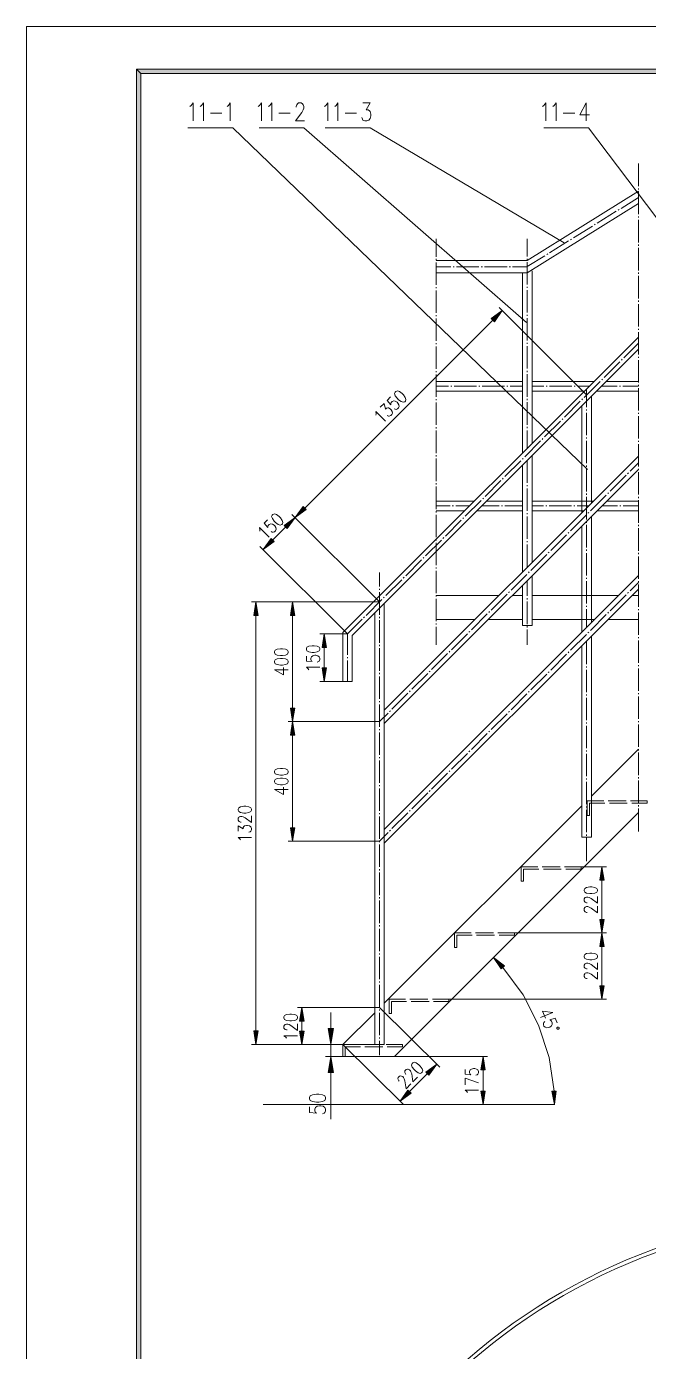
# Model space of a CAD drawing. Header units: millimetres. Extents: x 0 to 829, y 0 to 586.
# Drawn here: x 0 to 136.7, y 294.4 to 585.6 of the extents above; entities that cross this region are included whole.
import ezdxf

# ---------------------------------------------------------------- set-up
doc = ezdxf.new("R2010")
doc.units = ezdxf.units.MM

msp = doc.modelspace()

# ---------------------------------------------------------------- hatches: boundary and pattern name
h = msp.add_hatch(color=0)
h.dxf.hatch_style = 2
h.paths.add_polyline_path([(819.788528, 576.266028), (818.80075, 575.281778), (25.142472, 575.281778), (24.154694, 576.266028)])
h = msp.add_hatch(color=0)
h.dxf.hatch_style = 2
h.paths.add_polyline_path([(24.154694, 576.266028), (25.142472, 575.281778), (25.142472, 10.3505), (24.154694, 9.36625)])
h = msp.add_hatch(color=0)
h.dxf.hatch_style = 2
h.paths.add_polyline_path([(102.100944, 521.447889), (104.542167, 523.190611), (102.799444, 520.752917)])
h = msp.add_hatch(color=0)
h.dxf.hatch_style = 2
h.paths.add_polyline_path([(56.592611, 475.967778), (59.033833, 477.7105), (57.287583, 475.272806)])
h = msp.add_hatch(color=0)
h.dxf.hatch_style = 2
h.paths.add_polyline_path([(60.776556, 480.151722), (59.033833, 477.7105), (61.471528, 479.453222)])
h = msp.add_hatch(color=0)
h.dxf.hatch_style = 2
h.paths.add_polyline_path([(53.731583, 473.110278), (51.985333, 470.669056), (54.426556, 472.411778)])
h = msp.add_hatch(color=0)
h.dxf.hatch_style = 2
h.paths.add_polyline_path([(49.928639, 456.212222), (50.422528, 459.1685), (50.916417, 456.212222)])
h = msp.add_hatch(color=0)
h.dxf.hatch_style = 2
h.paths.add_polyline_path([(57.979028, 456.212222), (58.469389, 459.1685), (58.963278, 456.212222)])
h = msp.add_hatch(color=0)
h.dxf.hatch_style = 2
h.paths.add_polyline_path([(64.935806, 449.170778), (65.429694, 452.127056), (65.923583, 449.170778)])
h = msp.add_hatch(color=0)
h.dxf.hatch_style = 2
h.paths.add_polyline_path([(64.935806, 444.641111), (65.429694, 441.684833), (65.923583, 444.641111)])
h = msp.add_hatch(color=0)
h.dxf.hatch_style = 2
h.paths.add_polyline_path([(57.979028, 435.818139), (58.469389, 432.858333), (58.963278, 435.818139)])
h = msp.add_hatch(color=0)
h.dxf.hatch_style = 2
h.paths.add_polyline_path([(57.979028, 429.902056), (58.469389, 432.858333), (58.963278, 429.902056)])
h = msp.add_hatch(color=0)
h.dxf.hatch_style = 2
h.paths.add_polyline_path([(57.979028, 409.54325), (58.469389, 406.586972), (58.963278, 409.54325)])
h = msp.add_hatch(color=0)
h.dxf.hatch_style = 2
h.paths.add_polyline_path([(125.95225, 397.98625), (126.446139, 400.942528), (126.940028, 397.98625)])
h = msp.add_hatch(color=0)
h.dxf.hatch_style = 2
h.paths.add_polyline_path([(125.95225, 389.360833), (126.446139, 386.401028), (126.940028, 389.360833)])
h = msp.add_hatch(color=0)
h.dxf.hatch_style = 2
h.paths.add_polyline_path([(125.95225, 383.44475), (126.446139, 386.401028), (126.940028, 383.44475)])
h = msp.add_hatch(color=0)
h.dxf.hatch_style = 2
h.paths.add_polyline_path([(104.281111, 378.509389), (102.616, 381.007056), (104.99725, 379.183194)])
h = msp.add_hatch(color=0)
h.dxf.hatch_style = 2
h.paths.add_polyline_path([(125.95225, 374.819333), (126.446139, 371.859528), (126.940028, 374.819333)])
h = msp.add_hatch(color=0)
h.dxf.hatch_style = 2
h.paths.add_polyline_path([(60.011028, 367.051167), (60.504917, 370.007444), (60.998806, 367.051167)])
h = msp.add_hatch(color=0)
h.dxf.hatch_style = 2
h.paths.add_polyline_path([(49.928639, 364.885111), (50.422528, 361.925306), (50.916417, 364.885111)])
h = msp.add_hatch(color=0)
h.dxf.hatch_style = 2
h.paths.add_polyline_path([(60.011028, 364.814556), (60.504917, 361.858278), (60.998806, 364.814556)])
h = msp.add_hatch(color=0)
h.dxf.hatch_style = 2
h.paths.add_polyline_path([(66.308111, 365.407222), (66.89725, 361.858278), (67.489917, 365.407222)])
h = msp.add_hatch(color=0)
h.dxf.hatch_style = 2
h.paths.add_polyline_path([(66.308111, 355.705833), (66.89725, 359.254778), (67.489917, 355.705833)])
h = msp.add_hatch(color=0)
h.dxf.hatch_style = 2
h.paths.add_polyline_path([(99.811417, 356.2985), (100.305306, 359.254778), (100.799194, 356.2985)])
h = msp.add_hatch(color=0)
h.dxf.hatch_style = 2
h.paths.add_polyline_path([(87.707611, 355.825778), (90.13825, 357.582611), (88.409639, 355.130806)])
h = msp.add_hatch(color=0)
h.dxf.hatch_style = 2
h.paths.add_polyline_path([(83.812944, 351.881722), (82.084333, 349.433444), (84.514972, 351.190278)])
h = msp.add_hatch(color=0)
h.dxf.hatch_style = 2
h.paths.add_polyline_path([(99.811417, 351.63125), (100.305306, 348.671444), (100.799194, 351.63125)])
h = msp.add_hatch(color=0)
h.dxf.hatch_style = 2
h.paths.add_polyline_path([(116.402556, 351.645361), (116.003917, 348.671444), (115.414778, 351.613611)])

# ---------------------------------------------------------------- linework, layer by layer
at = {"color": 0, "lineweight": 0}
for points in [[(0, 0), (0, 585.632278), (829.154778, 585.632278), (829.154778, 0)], [(819.788528, 576.266028), (818.80075, 575.281778), (25.142472, 575.281778), (24.154694, 576.266028)], [(24.154694, 576.266028), (25.142472, 575.281778), (25.142472, 10.3505), (24.154694, 9.36625)], [(102.100944, 521.447889), (104.542167, 523.190611), (102.799444, 520.752917)], [(81.015417, 505.255389), (80.891944, 504.934361), (81.040111, 504.486333), (81.463444, 503.911306), (81.763306, 503.611444), (82.334806, 503.188111), (82.782833, 503.039944), (83.107389, 503.163417), (83.255556, 503.315111), (83.382556, 503.636139), (83.234389, 504.084167), (82.811056, 504.659194), (82.511194, 504.955528), (81.939694, 505.382389), (81.491667, 505.530556), (81.167111, 505.407083)], [(53.992639, 478.25025), (53.865639, 477.925694), (54.017333, 477.477667), (54.440667, 476.906167), (54.737, 476.606306), (55.312028, 476.182972), (55.760056, 476.031278), (56.081083, 476.158278), (56.232778, 476.306444), (56.35625, 476.631), (56.208083, 477.079028), (55.78475, 477.650528), (55.484889, 477.950389), (54.913389, 478.373722), (54.465361, 478.521889), (54.140806, 478.398417)], [(56.592611, 475.967778), (59.033833, 477.7105), (57.287583, 475.272806)], [(60.776556, 480.151722), (59.033833, 477.7105), (61.471528, 479.453222)], [(53.731583, 473.110278), (51.985333, 470.669056), (54.426556, 472.411778)], [(49.928639, 456.212222), (50.422528, 459.1685), (50.916417, 456.212222)], [(57.979028, 456.212222), (58.469389, 459.1685), (58.963278, 456.212222)], [(64.935806, 449.170778), (65.429694, 452.127056), (65.923583, 449.170778)], [(54.525333, 448.020722), (54.666444, 447.703222), (55.089778, 447.491556), (55.795333, 447.385722), (56.218667, 447.385722), (56.920694, 447.491556), (57.344028, 447.703222), (57.485139, 448.020722), (57.485139, 448.232389), (57.344028, 448.549889), (56.920694, 448.761556), (56.218667, 448.867389), (55.795333, 448.867389), (55.089778, 448.761556), (54.666444, 448.549889), (54.525333, 448.232389)], [(61.485639, 448.701583), (61.62675, 448.384083), (62.050083, 448.172417), (62.752111, 448.066583), (63.175444, 448.066583), (63.881, 448.172417), (64.300806, 448.384083), (64.441917, 448.701583), (64.441917, 448.91325), (64.300806, 449.23075), (63.881, 449.442417), (63.175444, 449.544722), (62.752111, 449.544722), (62.050083, 449.442417), (61.62675, 449.23075), (61.485639, 448.91325)], [(54.525333, 445.907583), (54.666444, 445.590083), (55.089778, 445.378417), (55.795333, 445.272583), (56.218667, 445.272583), (56.920694, 445.378417), (57.344028, 445.590083), (57.485139, 445.907583), (57.485139, 446.11925), (57.344028, 446.43675), (56.920694, 446.648417), (56.218667, 446.75425), (55.795333, 446.75425), (55.089778, 446.648417), (54.666444, 446.43675), (54.525333, 446.11925)], [(64.935806, 444.641111), (65.429694, 441.684833), (65.923583, 444.641111)], [(57.979028, 435.818139), (58.469389, 432.858333), (58.963278, 435.818139)], [(57.979028, 429.902056), (58.469389, 432.858333), (58.963278, 429.902056)], [(54.525333, 421.728194), (54.666444, 421.414222), (55.089778, 421.202556), (55.795333, 421.096722), (56.218667, 421.096722), (56.920694, 421.202556), (57.344028, 421.414222), (57.485139, 421.728194), (57.485139, 421.939861), (57.344028, 422.257361), (56.920694, 422.469028), (56.218667, 422.574861), (55.795333, 422.574861), (55.089778, 422.469028), (54.666444, 422.257361), (54.525333, 421.939861)], [(54.525333, 419.618583), (54.666444, 419.301083), (55.089778, 419.089417), (55.795333, 418.983583), (56.218667, 418.983583), (56.920694, 419.089417), (57.344028, 419.301083), (57.485139, 419.618583), (57.485139, 419.826722), (57.344028, 420.144222), (56.920694, 420.355889), (56.218667, 420.461722), (55.795333, 420.461722), (55.089778, 420.355889), (54.666444, 420.144222), (54.525333, 419.826722)], [(46.478472, 413.399111), (46.619583, 413.081611), (47.042917, 412.869944), (47.744944, 412.767639), (48.168278, 412.767639), (48.873833, 412.869944), (49.297167, 413.081611), (49.438278, 413.399111), (49.438278, 413.610778), (49.297167, 413.928278), (48.873833, 414.139944), (48.168278, 414.245778), (47.744944, 414.245778), (47.042917, 414.139944), (46.619583, 413.928278), (46.478472, 413.610778)], [(57.979028, 409.54325), (58.469389, 406.586972), (58.963278, 409.54325)], [(125.95225, 397.98625), (126.446139, 400.942528), (126.940028, 397.98625)], [(122.502083, 395.679083), (122.643194, 395.361583), (123.066528, 395.149917), (123.772083, 395.044083), (124.191889, 395.044083), (124.897444, 395.149917), (125.320778, 395.361583), (125.461889, 395.679083), (125.461889, 395.89075), (125.320778, 396.20825), (124.897444, 396.419917), (124.191889, 396.52575), (123.772083, 396.52575), (123.066528, 396.419917), (122.643194, 396.20825), (122.502083, 395.89075)], [(125.95225, 389.360833), (126.446139, 386.401028), (126.940028, 389.360833)], [(125.95225, 383.44475), (126.446139, 386.401028), (126.940028, 383.44475)], [(122.502083, 381.137583), (122.643194, 380.820083), (123.066528, 380.608417), (123.772083, 380.506111), (124.191889, 380.506111), (124.897444, 380.608417), (125.320778, 380.820083), (125.461889, 381.137583), (125.461889, 381.34925), (125.320778, 381.66675), (124.897444, 381.878417), (124.191889, 381.98425), (123.772083, 381.98425), (123.066528, 381.878417), (122.643194, 381.66675), (122.502083, 381.34925)], [(104.281111, 378.509389), (102.616, 381.007056), (104.99725, 379.183194)], [(125.95225, 374.819333), (126.446139, 371.859528), (126.940028, 374.819333)], [(60.011028, 367.051167), (60.504917, 370.007444), (60.998806, 367.051167)], [(56.560861, 367.7285), (56.701972, 367.411), (57.125306, 367.199333), (57.827333, 367.0935), (58.250667, 367.0935), (58.956222, 367.199333), (59.379556, 367.411), (59.517139, 367.7285), (59.517139, 367.940167), (59.379556, 368.257667), (58.956222, 368.469333), (58.250667, 368.571639), (57.827333, 368.571639), (57.125306, 368.469333), (56.701972, 368.257667), (56.560861, 367.940167)], [(49.928639, 364.885111), (50.422528, 361.925306), (50.916417, 364.885111)], [(60.011028, 364.814556), (60.504917, 361.858278), (60.998806, 364.814556)], [(66.308111, 365.407222), (66.89725, 361.858278), (67.489917, 365.407222)], [(116.857639, 365.280222), (117.016389, 365.417806), (117.0305, 365.597722), (116.892917, 365.710611), (116.684778, 365.6965), (116.526028, 365.558917), (116.508389, 365.379), (116.645972, 365.266111)], [(66.308111, 355.705833), (66.89725, 359.254778), (67.489917, 355.705833)], [(99.811417, 356.2985), (100.305306, 359.254778), (100.799194, 356.2985)], [(84.716056, 357.706083), (84.592583, 357.381528), (84.744278, 356.9335), (85.171139, 356.365528), (85.471, 356.069194), (86.049556, 355.645861), (86.497583, 355.501222), (86.818611, 355.628222), (86.966778, 355.776389), (87.09025, 356.100944), (86.938556, 356.548972), (86.511694, 357.120472), (86.211833, 357.416806), (85.636806, 357.836611), (85.188778, 357.98125), (84.864222, 357.857778)], [(87.707611, 355.825778), (90.13825, 357.582611), (88.409639, 355.130806)], [(62.1665, 349.959083), (62.335833, 349.578083), (62.840306, 349.327611), (63.686972, 349.200611), (64.194972, 349.200611), (65.038111, 349.327611), (65.546111, 349.578083), (65.715444, 349.959083), (65.715444, 350.213083), (65.546111, 350.594083), (65.038111, 350.848083), (64.194972, 350.975083), (63.686972, 350.975083), (62.840306, 350.848083), (62.335833, 350.594083), (62.1665, 350.213083)], [(83.812944, 351.881722), (82.084333, 349.433444), (84.514972, 351.190278)], [(99.811417, 351.63125), (100.305306, 348.671444), (100.799194, 351.63125)], [(116.402556, 351.645361), (116.003917, 348.671444), (115.414778, 351.613611)]]:
    msp.add_lwpolyline(points, close=True, dxfattribs=at)
for points in [[(35.905722, 568.071), (36.187944, 568.257972), (36.60775, 568.822417), (36.60775, 564.878361)], [(38.159972, 568.071), (38.438667, 568.257972), (38.862, 568.822417), (38.862, 564.878361)], [(44.072528, 568.071), (44.35475, 568.257972), (44.778083, 568.822417), (44.778083, 564.878361)], [(50.927, 568.071), (51.209222, 568.257972), (51.632556, 568.822417), (51.632556, 564.878361)], [(53.18125, 568.071), (53.463472, 568.257972), (53.886806, 568.822417), (53.886806, 564.878361)], [(59.238444, 567.884028), (59.238444, 568.071), (59.379556, 568.448472), (59.520667, 568.635444), (59.799361, 568.822417), (60.363806, 568.822417), (60.646028, 568.635444), (60.787139, 568.448472), (60.92825, 568.071), (60.92825, 567.697056), (60.787139, 567.319583), (60.504917, 566.758667), (59.097333, 564.878361), (61.069361, 564.878361)], [(65.479083, 568.071), (65.761306, 568.257972), (66.184639, 568.822417), (66.184639, 564.878361)], [(67.733333, 568.071), (68.015556, 568.257972), (68.438889, 568.822417), (68.438889, 564.878361)], [(73.931639, 568.822417), (75.480333, 568.822417), (74.633667, 567.319583), (75.057, 567.319583), (75.339222, 567.132611), (75.480333, 566.945639), (75.621444, 566.381194), (75.621444, 566.00725), (75.480333, 565.442806), (75.198111, 565.068861), (74.774778, 564.878361), (74.351444, 564.878361), (73.931639, 565.068861), (73.790528, 565.255833), (73.649417, 565.629778)], [(113.403944, 568.071), (113.686167, 568.257972), (114.105972, 568.822417), (114.105972, 564.878361)], [(115.658194, 568.071), (115.936889, 568.257972), (116.360222, 568.822417), (116.360222, 564.878361)], [(122.981861, 568.822417), (121.57075, 566.194222), (123.683889, 566.194222)], [(122.981861, 568.822417), (122.981861, 564.878361)], [(40.410694, 566.568167), (42.947167, 566.568167)], [(55.4355, 566.568167), (57.968444, 566.568167)], [(69.987583, 566.568167), (72.520528, 566.568167)], [(117.908917, 566.568167), (120.445389, 566.568167)], [(45.30725, 563.361417), (35.450639, 563.361417)], [(45.30725, 563.361417), (123.274667, 488.28325)], [(60.963528, 563.361417), (51.106917, 563.361417)], [(60.963528, 563.361417), (109.865583, 520.580056)], [(75.515611, 563.361417), (65.659, 563.361417)], [(75.515611, 563.361417), (118.11, 538.091944)], [(123.511028, 563.361417), (113.650889, 563.361417)], [(123.511028, 563.361417), (178.999444, 489.976583)], [(134.478889, 555.522694), (134.478889, 550.520306)], [(134.478889, 549.409056), (110.038444, 534.218444)], [(134.478889, 548.061444), (130.630083, 545.666083)], [(134.478889, 550.026417), (134.478889, 549.779472)], [(134.478889, 549.289111), (134.478889, 544.357278)], [(134.478889, 546.713833), (110.038444, 531.491472)], [(129.582333, 545.016972), (125.398389, 542.413472)], [(130.210278, 545.408556), (130.002139, 545.278028)], [(124.350639, 541.760833), (120.166694, 539.157333)], [(124.978583, 542.152417), (124.770444, 542.021889)], [(134.478889, 543.863389), (134.478889, 543.619972)], [(134.478889, 543.126083), (134.478889, 538.19425)], [(90.028889, 538.995056), (90.028889, 535.022778)], [(110.038444, 538.995056), (110.038444, 535.079222)], [(119.746889, 538.896278), (119.53875, 538.76575)], [(119.118944, 538.504694), (114.935, 535.901194)], [(134.478889, 537.703889), (134.478889, 537.456944)], [(134.478889, 536.963056), (134.478889, 532.03475)], [(90.028889, 534.532417), (90.028889, 534.285472)], [(110.041972, 534.207861), (90.028889, 534.207861)], [(90.028889, 533.791583), (90.028889, 528.863278)], [(113.88725, 535.248556), (110.038444, 532.856722)], [(110.038444, 534.585333), (110.038444, 534.338389)], [(110.038444, 533.8445), (110.038444, 528.916194)], [(114.515194, 535.640139), (114.307056, 535.509611)], [(93.256806, 532.839083), (90.028889, 532.839083)], [(110.041972, 531.487944), (90.028889, 531.487944)], [(93.997639, 532.839083), (93.750694, 532.839083)], [(99.419833, 532.839083), (94.488, 532.839083)], [(100.157139, 532.839083), (99.910194, 532.839083)], [(105.579333, 532.839083), (100.651028, 532.839083)], [(106.320167, 532.839083), (106.073222, 532.839083)], [(110.038444, 532.839083), (106.814056, 532.839083)], [(108.987167, 531.487944), (108.987167, 491.906278)], [(111.089722, 531.957139), (111.089722, 494.008833)], [(134.478889, 531.540861), (134.478889, 531.293917)], [(134.478889, 530.800028), (134.478889, 525.871722)], [(90.028889, 528.369389), (90.028889, 528.122444)], [(90.028889, 527.628556), (90.028889, 522.70025)], [(110.038444, 528.422306), (110.038444, 528.175361)], [(110.038444, 527.685), (110.038444, 522.753167)], [(134.478889, 525.377833), (134.478889, 525.130889)], [(134.478889, 524.640528), (134.478889, 519.708694)], [(90.028889, 522.206361), (90.028889, 521.959417)], [(90.028889, 521.469056), (90.028889, 516.537222)], [(123.073583, 504.648611), (103.847194, 523.889111)], [(110.038444, 522.262806), (110.038444, 522.015861)], [(110.038444, 521.521972), (110.038444, 516.593667)], [(102.450194, 521.098639), (61.125806, 479.802472)], [(134.478889, 519.218333), (134.478889, 518.971389)], [(134.478889, 518.4775), (134.478889, 513.549194)], [(134.478889, 517.380361), (69.507806, 452.455139)], [(90.028889, 516.043333), (90.028889, 515.799917)], [(110.038444, 516.099778), (110.038444, 515.852833)], [(134.478889, 516.046861), (131.265083, 512.836583)], [(134.478889, 514.713361), (71.522167, 451.798972)], [(90.028889, 515.306028), (90.028889, 510.374194)], [(110.038444, 515.358944), (110.038444, 510.430639)], [(134.478889, 513.055306), (134.478889, 512.808361)], [(90.028889, 509.883833), (90.028889, 509.636889)], [(110.038444, 509.93675), (110.038444, 509.689806)], [(130.393722, 511.965222), (126.90475, 508.479778)], [(130.915833, 512.487333), (130.742972, 512.314472)], [(134.478889, 512.314472), (134.478889, 507.386167)], [(90.028889, 509.143), (90.028889, 504.214694)], [(108.987167, 507.601361), (90.028889, 507.601361)], [(110.038444, 509.199444), (110.038444, 504.267611)], [(124.692833, 507.601361), (111.089722, 507.601361)], [(126.033389, 507.608417), (122.547944, 504.122972)], [(126.5555, 508.130528), (126.382639, 507.957667)], [(134.478889, 507.601361), (127.363361, 507.601361)], [(134.478889, 506.892278), (134.478889, 506.645333)], [(79.971194, 504.211167), (79.223306, 503.463278), (80.045278, 502.493139), (80.020583, 502.666), (80.144056, 502.990556), (80.369833, 503.216333), (80.694389, 503.339806), (81.040111, 503.290417), (81.414056, 503.064639), (81.615139, 502.867083), (81.837389, 502.493139), (81.886778, 502.143889), (81.763306, 501.819333), (81.537528, 501.597083), (81.2165, 501.473611), (81.040111, 501.498306), (80.768472, 501.621778)], [(92.731167, 506.550083), (90.028889, 506.550083)], [(108.987167, 505.498806), (90.028889, 505.498806)], [(93.468472, 506.550083), (93.225056, 506.550083)], [(98.894194, 506.550083), (93.962361, 506.550083)], [(99.6315, 506.550083), (99.384556, 506.550083)], [(105.053694, 506.550083), (100.125389, 506.550083)], [(105.794528, 506.550083), (105.547583, 506.550083)], [(108.987167, 506.550083), (106.288417, 506.550083)], [(113.668528, 506.550083), (111.089722, 506.550083)], [(122.58675, 505.498806), (111.089722, 505.498806)], [(114.405833, 506.550083), (114.162417, 506.550083)], [(119.831556, 506.550083), (114.899722, 506.550083)], [(120.568861, 506.550083), (120.321917, 506.550083)], [(123.641556, 506.550083), (121.06275, 506.550083)], [(123.073583, 505.982111), (123.073583, 501.949861)], [(124.124861, 504.366389), (124.124861, 480.878444)], [(134.478889, 505.498806), (125.257278, 505.498806)], [(129.779889, 506.550083), (126.308556, 506.550083)], [(130.517194, 506.550083), (130.27025, 506.550083)], [(134.478889, 506.550083), (131.011083, 506.550083)], [(134.478889, 506.154972), (134.478889, 501.223139)], [(76.782083, 500.228306), (76.831472, 500.478778), (76.757389, 501.000889), (78.849361, 498.908917)], [(77.731056, 501.971028), (78.553028, 502.793), (78.89875, 501.547694), (79.124528, 501.769944), (79.371472, 501.822861), (79.547861, 501.794639), (79.921806, 501.572389), (80.119361, 501.371306), (80.345139, 501.000889), (80.394528, 500.651639), (80.267528, 500.327083), (80.045278, 500.101306), (79.720722, 499.977833), (79.547861, 500.002528), (79.272694, 500.129528)], [(90.028889, 503.720806), (90.028889, 503.473861)], [(90.028889, 502.979972), (90.028889, 498.051667)], [(110.038444, 503.77725), (110.038444, 503.530306)], [(110.038444, 503.036417), (110.038444, 498.108111)], [(121.676583, 503.251611), (118.187611, 499.769694)], [(122.022306, 502.263833), (122.022306, 478.775889)], [(122.198694, 503.77725), (122.025833, 503.600861)], [(123.073583, 501.4595), (123.073583, 501.212556)], [(117.31625, 498.898333), (113.830806, 495.412889)], [(117.838361, 499.420444), (117.6655, 499.244056)], [(123.073583, 500.718667), (123.073583, 495.790361)], [(134.478889, 500.732778), (134.478889, 500.485833)], [(134.478889, 499.991944), (134.478889, 495.063639)], [(90.028889, 497.557778), (90.028889, 497.310833)], [(90.028889, 496.820472), (90.028889, 491.888639)], [(110.038444, 497.614222), (110.038444, 497.367278)], [(110.038444, 496.873389), (110.038444, 492.957556)], [(123.073583, 495.296472), (123.073583, 495.049528)], [(112.959444, 494.541528), (109.470472, 491.056083)], [(113.481556, 495.063639), (113.308694, 494.890778)], [(123.073583, 494.555639), (123.073583, 489.627333)], [(134.478889, 494.56975), (134.478889, 494.322806)], [(134.478889, 493.828917), (134.478889, 488.900611)], [(134.478889, 491.225417), (78.613, 435.394806)], [(90.028889, 491.398278), (90.028889, 491.151333)], [(90.028889, 490.657444), (90.028889, 485.729139)], [(108.599111, 490.184722), (105.113667, 486.702806)], [(109.121222, 490.706833), (108.948361, 490.533972)], [(110.038444, 490.290556), (110.038444, 485.323444)], [(111.089722, 491.341833), (111.089722, 467.850361)], [(134.478889, 489.736694), (132.609167, 487.866972)], [(134.478889, 488.2515), (78.613, 432.424417)], [(104.764417, 486.353556), (104.588028, 486.177167)], [(108.987167, 489.239278), (108.987167, 465.751333)], [(123.073583, 489.133444), (123.073583, 488.8865)], [(123.073583, 488.396139), (123.073583, 483.464306)], [(131.737806, 486.995611), (128.248833, 483.513694)], [(132.259917, 487.52125), (132.083528, 487.344861)], [(134.478889, 488.406722), (134.478889, 488.159778)], [(134.478889, 487.669417), (134.478889, 482.737583)], [(90.028889, 485.23525), (90.028889, 484.988306)], [(90.028889, 484.494417), (90.028889, 479.566111)], [(104.242306, 485.831444), (100.753333, 482.346)], [(110.038444, 484.829556), (110.038444, 484.582611)], [(110.038444, 484.09225), (110.038444, 479.160417)], [(98.382667, 481.308833), (90.028889, 481.308833)], [(99.881972, 481.474639), (96.396528, 477.989194)], [(100.404083, 481.99675), (100.231222, 481.823889)], [(108.987167, 481.308833), (101.053194, 481.308833)], [(124.558778, 481.308833), (111.089722, 481.308833)], [(123.073583, 482.973944), (123.073583, 482.727)], [(123.073583, 482.233111), (123.073583, 477.304806)], [(127.377472, 482.642333), (123.892028, 479.156889)], [(134.478889, 481.308833), (127.532694, 481.308833)], [(127.899583, 483.164444), (127.726722, 482.991583)], [(134.478889, 482.243694), (134.478889, 482.000278)], [(134.478889, 481.506389), (134.478889, 476.578083)], [(77.561722, 459.1685), (58.335333, 478.409)], [(77.561722, 459.1685), (58.335333, 478.409)], [(93.066306, 480.257556), (90.028889, 480.257556)], [(96.280111, 479.206278), (90.028889, 479.206278)], [(90.028889, 479.072222), (90.028889, 478.825278)], [(90.028889, 478.334917), (90.028889, 473.403083)], [(93.803611, 480.257556), (93.556667, 480.257556)], [(97.331389, 480.257556), (94.2975, 480.257556)], [(96.047278, 477.639944), (95.870889, 477.467083)], [(108.987167, 479.206278), (98.947111, 479.206278)], [(103.878944, 480.257556), (100.001917, 480.257556)], [(104.61625, 480.257556), (104.369306, 480.257556)], [(108.987167, 480.257556), (105.110139, 480.257556)], [(110.038444, 478.670056), (110.038444, 478.423111)], [(110.038444, 477.929222), (110.038444, 473.000917)], [(113.6015, 480.257556), (111.089722, 480.257556)], [(122.452694, 479.206278), (111.089722, 479.206278)], [(114.338806, 480.257556), (114.095389, 480.257556)], [(119.764528, 480.257556), (114.832694, 480.257556)], [(123.020667, 478.285528), (119.531694, 474.800083)], [(120.501833, 480.257556), (120.254889, 480.257556)], [(123.5075, 480.257556), (120.995722, 480.257556)], [(123.542778, 478.807639), (123.366389, 478.634778)], [(124.124861, 477.904528), (124.124861, 454.603556)], [(134.478889, 479.206278), (125.430139, 479.206278)], [(129.864556, 480.257556), (126.481417, 480.257556)], [(130.601861, 480.257556), (130.358444, 480.257556)], [(134.478889, 480.257556), (131.09575, 480.257556)], [(51.251556, 474.715417), (51.300944, 474.962361), (51.226861, 475.488), (53.318833, 473.3925)], [(52.944889, 477.2025), (52.197, 476.458139), (53.018972, 475.484472), (52.994278, 475.660861), (53.121278, 475.985417), (53.343528, 476.207667), (53.668083, 476.331139), (54.017333, 476.28175), (54.38775, 476.0595), (54.588833, 475.858417), (54.811083, 475.484472), (54.860472, 475.135222), (54.737, 474.814194), (54.51475, 474.588417), (54.190194, 474.464944), (54.013806, 474.489639), (53.742167, 474.613111)], [(56.938333, 475.618528), (54.077306, 472.761028)], [(95.525167, 477.117833), (92.036194, 473.632389)], [(122.022306, 475.801972), (122.022306, 452.501)], [(123.073583, 476.810917), (123.073583, 476.563972)], [(123.073583, 476.070083), (123.073583, 471.141778)], [(134.478889, 476.084194), (134.478889, 475.83725)], [(134.478889, 475.343361), (134.478889, 470.415056)], [(91.164833, 472.764556), (87.679389, 469.279111)], [(90.028889, 472.912722), (90.028889, 472.665778)], [(90.028889, 472.171889), (90.028889, 467.243583)], [(91.686944, 473.286667), (91.514083, 473.110278)], [(110.038444, 472.507028), (110.038444, 472.260083)], [(118.660333, 473.928722), (115.174889, 470.446806)], [(119.182444, 474.454361), (119.009583, 474.277972)], [(70.51675, 452.127056), (51.290361, 471.367556)], [(87.330139, 468.929861), (87.15375, 468.757)], [(110.038444, 471.766194), (110.038444, 466.802611)], [(114.303528, 469.575444), (110.814556, 466.09)], [(114.825639, 470.097556), (114.64925, 469.921167)], [(123.073583, 470.647889), (123.073583, 470.400944)], [(123.073583, 469.910583), (123.073583, 464.97875)], [(134.478889, 469.921167), (134.478889, 469.674222)], [(134.478889, 469.180333), (134.478889, 464.252028)], [(86.808028, 468.40775), (83.319056, 464.922306)], [(90.028889, 466.749694), (90.028889, 466.50275)], [(90.028889, 466.008861), (90.028889, 461.080556)], [(77.561722, 465.6455), (77.561722, 462.523417)], [(134.478889, 464.954056), (78.613, 409.123444)], [(82.447694, 464.050944), (78.96225, 460.5655)], [(82.969806, 464.573056), (82.796944, 464.400194)], [(109.943194, 465.218639), (106.45775, 461.733194)], [(110.038444, 463.828694), (110.038444, 460.466722)], [(110.465306, 465.74075), (110.292444, 465.567889)], [(111.089722, 464.879972), (111.089722, 453.968556)], [(123.073583, 464.484861), (123.073583, 464.241444)], [(123.073583, 463.747556), (123.073583, 458.81925)], [(134.478889, 463.465333), (132.609167, 461.595611)], [(134.478889, 463.758139), (134.478889, 463.514722)], [(77.561722, 462.029528), (77.561722, 461.782583)], [(77.561722, 461.292222), (77.561722, 456.360389)], [(78.613, 460.219778), (78.436611, 460.043389)], [(134.478889, 461.980139), (78.613, 406.149528)], [(90.028889, 460.586667), (90.028889, 460.339722)], [(103.773111, 460.540806), (90.028889, 460.540806)], [(105.586389, 460.861833), (102.097417, 457.379917)], [(106.1085, 461.383944), (105.932111, 461.211083)], [(108.987167, 460.540806), (106.750556, 460.540806)], [(108.987167, 462.777417), (108.987167, 453.968556)], [(130.065639, 460.540806), (111.089722, 460.540806)], [(131.737806, 460.72425), (128.248833, 457.238806)], [(132.259917, 461.246361), (132.083528, 461.0735)], [(134.478889, 460.540806), (133.039556, 460.540806)], [(134.478889, 463.020833), (134.478889, 458.089)], [(77.561722, 459.1685), (49.438278, 459.1685)], [(77.561722, 459.1685), (57.485139, 459.1685)], [(78.090889, 459.694139), (74.601917, 456.212222)], [(78.613, 458.886278), (78.613, 361.925306)], [(90.028889, 459.849361), (90.028889, 454.917528)], [(110.038444, 459.976361), (110.038444, 459.729417)], [(110.038444, 459.235528), (110.038444, 454.307222)], [(123.073583, 458.325361), (123.073583, 458.078417)], [(123.073583, 457.584528), (123.073583, 453.552278)], [(134.478889, 457.598639), (134.478889, 457.351694)], [(50.422528, 456.212222), (50.422528, 364.885111)], [(58.469389, 456.212222), (58.469389, 435.818139)], [(73.730556, 455.340861), (70.51675, 452.127056)], [(74.252667, 455.862972), (74.079806, 455.690111)], [(76.510444, 456.783722), (76.510444, 361.925306)], [(77.561722, 455.8665), (77.561722, 455.623083)], [(77.561722, 455.129194), (77.561722, 450.197361)], [(98.513194, 455.280889), (90.028889, 455.280889)], [(90.028889, 454.423639), (90.028889, 454.180222)], [(101.226056, 456.508556), (97.740611, 453.023111)], [(108.987167, 455.280889), (101.487111, 455.280889)], [(101.748167, 457.030667), (101.575306, 456.854278)], [(124.802194, 455.280889), (111.089722, 455.280889)], [(127.377472, 456.367444), (123.892028, 452.885528)], [(127.899583, 456.893083), (127.726722, 456.716694)], [(134.478889, 455.280889), (127.779639, 455.280889)], [(134.478889, 456.857806), (134.478889, 451.9295)], [(70.51675, 452.127056), (64.441917, 452.127056)], [(69.507806, 452.455139), (69.507806, 441.684833)], [(70.51675, 452.127056), (70.51675, 447.523306)], [(71.522167, 451.798972), (71.522167, 441.684833)], [(90.028889, 453.686333), (90.028889, 449.714056)], [(96.865722, 452.15175), (93.380278, 448.666306)], [(97.391361, 452.673861), (97.214972, 452.501)], [(111.089722, 453.968556), (108.987167, 453.968556)], [(110.038444, 453.813333), (110.038444, 453.566389)], [(110.038444, 453.0725), (110.038444, 449.714056)], [(123.020667, 452.014167), (119.531694, 448.528722)], [(123.542778, 452.536278), (123.366389, 452.363417)], [(124.124861, 451.629639), (124.124861, 407.465389)], [(134.478889, 451.435611), (134.478889, 451.188667)], [(65.429694, 449.170778), (65.429694, 444.641111)], [(77.561722, 449.707), (77.561722, 449.460056)], [(77.561722, 448.966167), (77.561722, 444.037861)], [(122.022306, 449.530611), (122.022306, 407.465389)], [(123.073583, 450.578361), (123.073583, 445.498361)], [(134.478889, 450.694778), (134.478889, 445.766472)], [(61.485639, 447.223444), (61.485639, 446.165111), (62.752111, 446.059278), (62.611, 446.165111), (62.469889, 446.482611), (62.469889, 446.800111), (62.611, 447.117611), (62.893222, 447.329278), (63.316556, 447.435111), (63.598778, 447.435111), (64.022111, 447.329278), (64.300806, 447.117611), (64.441917, 446.800111), (64.441917, 446.482611), (64.300806, 446.165111), (64.159694, 446.059278), (63.881, 445.953444)], [(70.51675, 447.029417), (70.51675, 446.782472)], [(70.51675, 446.288583), (70.51675, 441.684833)], [(92.508917, 447.794944), (89.023472, 444.3095)], [(93.031028, 448.317056), (92.858167, 448.144194)], [(118.660333, 447.657361), (115.174889, 444.171917)], [(119.182444, 448.179472), (119.009583, 448.006611)], [(54.525333, 444.217778), (56.497361, 443.162972), (56.497361, 444.746944)], [(54.525333, 444.217778), (57.485139, 444.217778)], [(62.050083, 444.263639), (61.908972, 444.475306), (61.485639, 444.792806), (64.441917, 444.792806)], [(77.561722, 443.543972), (77.561722, 443.297028)], [(77.561722, 442.803139), (77.561722, 437.874833)], [(88.148583, 443.441667), (84.663139, 439.956222)], [(88.674222, 443.963778), (88.497833, 443.787389)], [(114.303528, 443.300556), (110.814556, 439.818639)], [(114.825639, 443.826194), (114.64925, 443.649806)], [(123.073583, 445.004472), (123.073583, 444.757528)], [(123.073583, 444.267167), (123.073583, 439.335333)], [(134.478889, 445.272583), (134.478889, 445.025639)], [(134.478889, 444.535278), (134.478889, 439.603444)], [(70.51675, 441.684833), (64.441917, 441.684833)], [(69.507806, 441.684833), (71.522167, 441.684833)], [(77.561722, 437.380944), (77.561722, 437.134)], [(83.791778, 439.084861), (80.306333, 435.599417)], [(84.313889, 439.606972), (84.141028, 439.434111)], [(109.943194, 438.947278), (106.45775, 435.461833)], [(110.465306, 439.469389), (110.292444, 439.293)], [(123.073583, 438.844972), (123.073583, 438.598028)], [(123.073583, 438.104139), (123.073583, 433.175833)], [(134.478889, 439.113083), (134.478889, 438.866139)], [(134.478889, 438.37225), (134.478889, 433.443944)], [(77.561722, 436.643639), (77.561722, 431.711806)], [(79.431444, 434.728056), (77.561722, 432.858333)], [(79.957083, 435.250167), (79.780694, 435.077306)], [(105.586389, 434.590472), (102.097417, 431.105028)], [(106.1085, 435.112583), (105.932111, 434.939722)], [(77.561722, 432.858333), (57.485139, 432.858333)], [(77.561722, 432.858333), (57.485139, 432.858333)], [(77.561722, 431.221444), (77.561722, 430.9745)], [(123.073583, 432.681944), (123.073583, 432.435)], [(123.073583, 431.941111), (123.073583, 427.012806)], [(134.478889, 432.950056), (134.478889, 432.703111)], [(134.478889, 432.209222), (134.478889, 427.280917)], [(58.469389, 429.902056), (58.469389, 409.54325)], [(77.561722, 430.480611), (77.561722, 425.552306)], [(101.226056, 430.233667), (97.740611, 426.75175)], [(101.748167, 430.755778), (101.575306, 430.582917)], [(96.865722, 425.880389), (93.380278, 422.394944)], [(97.391361, 426.4025), (97.214972, 426.226111)], [(123.073583, 426.518917), (123.073583, 426.271972)], [(123.073583, 425.781611), (123.073583, 420.849778)], [(134.478889, 426.7835), (124.124861, 416.436528)], [(134.478889, 426.787028), (134.478889, 426.540083)], [(134.478889, 426.049722), (134.478889, 421.117889)], [(77.561722, 425.058417), (77.561722, 424.811472)], [(77.561722, 424.317583), (77.561722, 419.389278)], [(92.508917, 421.523583), (89.023472, 418.038139)], [(93.031028, 422.045694), (92.858167, 421.872833)], [(123.073583, 420.359417), (123.073583, 420.112472)], [(123.073583, 419.618583), (123.073583, 414.690278)], [(134.478889, 420.627528), (134.478889, 420.380583)], [(134.478889, 419.886694), (134.478889, 414.958389)], [(54.525333, 417.92525), (56.497361, 416.870444), (56.497361, 418.454417)], [(54.525333, 417.92525), (57.485139, 417.92525)], [(77.561722, 418.895389), (77.561722, 418.648444)], [(77.561722, 418.158083), (77.561722, 413.22625)], [(88.148583, 417.166778), (84.663139, 413.681333)], [(88.674222, 417.688889), (88.497833, 417.516028)], [(122.022306, 414.333972), (78.613, 370.956417)], [(123.073583, 414.196389), (123.073583, 413.949444)], [(126.820083, 415.427583), (123.204111, 415.427583)], [(123.204111, 415.427583), (123.204111, 412.252583)], [(123.719167, 414.912528), (127.077611, 414.912528)], [(123.719167, 412.252583), (123.719167, 414.912528)], [(131.748389, 415.427583), (127.804333, 415.427583)], [(128.061861, 414.912528), (132.005917, 414.912528)], [(136.352139, 415.427583), (132.736167, 415.427583)], [(132.993694, 414.912528), (136.352139, 414.912528)], [(134.478889, 414.4645), (134.478889, 414.217556)], [(134.478889, 413.723667), (134.478889, 408.721278)], [(136.352139, 414.912528), (136.352139, 415.427583)], [(47.184028, 410.760333), (47.042917, 410.760333), (46.760694, 410.866167), (46.619583, 410.968472), (46.478472, 411.180139), (46.478472, 411.603472), (46.619583, 411.815139), (46.760694, 411.920972), (47.042917, 412.026806), (47.325139, 412.026806), (47.607361, 411.920972), (48.027167, 411.709306), (49.438278, 410.6545), (49.438278, 412.132639)], [(77.561722, 412.735889), (77.561722, 412.488944)], [(77.561722, 411.995056), (77.561722, 407.06675)], [(83.791778, 412.8135), (80.306333, 409.328056)], [(134.478889, 412.84525), (80.853139, 359.254778)], [(84.313889, 413.335611), (84.141028, 413.159222)], [(123.073583, 413.455556), (123.073583, 408.52725)], [(123.204111, 412.252583), (123.719167, 412.252583)], [(46.478472, 408.753028), (46.478472, 409.913667), (47.607361, 409.278667), (47.607361, 409.596167), (47.744944, 409.807833), (47.886056, 409.913667), (48.309389, 410.0195), (48.591611, 410.0195), (49.014944, 409.913667), (49.297167, 409.702), (49.438278, 409.3845), (49.438278, 409.070528), (49.297167, 408.753028), (49.156056, 408.647194), (48.873833, 408.541361)], [(79.431444, 408.456694), (77.561722, 406.586972)], [(79.957083, 408.978806), (79.780694, 408.805944)], [(123.073583, 408.033361), (123.073583, 407.786417)], [(47.042917, 406.851556), (46.901806, 407.063222), (46.478472, 407.377194), (49.438278, 407.377194)], [(77.561722, 406.586972), (57.485139, 406.586972)], [(77.561722, 406.572861), (77.561722, 406.325917)], [(77.561722, 405.832028), (77.561722, 400.903722)], [(122.022306, 407.465389), (124.124861, 407.465389)], [(123.073583, 407.296056), (123.073583, 402.212528)], [(77.561722, 400.409833), (77.561722, 400.162889)], [(77.561722, 399.672528), (77.561722, 394.740694)], [(112.324444, 400.942528), (108.708472, 400.942528)], [(108.708472, 400.942528), (108.708472, 397.764)], [(109.223528, 400.427472), (112.581972, 400.427472)], [(109.223528, 397.764), (109.223528, 400.427472)], [(117.25275, 400.942528), (113.308694, 400.942528)], [(113.566222, 400.427472), (117.510278, 400.427472)], [(121.852972, 400.942528), (118.237, 400.942528)], [(118.498056, 400.427472), (121.852972, 400.427472)], [(121.852972, 400.942528), (127.433917, 400.942528)], [(121.852972, 400.427472), (121.852972, 400.942528)], [(108.708472, 397.764), (109.223528, 397.764)], [(126.446139, 397.98625), (126.446139, 389.360833)], [(77.561722, 394.246806), (77.561722, 394.003389)], [(77.561722, 393.5095), (77.561722, 388.577667)], [(123.207639, 393.040306), (123.066528, 393.040306), (122.784306, 393.142611), (122.643194, 393.248444), (122.502083, 393.460111), (122.502083, 393.883444), (122.643194, 394.095111), (122.784306, 394.200944), (123.066528, 394.306778), (123.34875, 394.306778), (123.630972, 394.200944), (124.050778, 393.989278), (125.461889, 392.934472), (125.461889, 394.412611)], [(123.207639, 390.927167), (123.066528, 390.927167), (122.784306, 391.033), (122.643194, 391.138833), (122.502083, 391.346972), (122.502083, 391.770306), (122.643194, 391.981972), (122.784306, 392.087806), (123.066528, 392.193639), (123.34875, 392.193639), (123.630972, 392.087806), (124.050778, 391.876139), (125.461889, 390.821333), (125.461889, 392.299472)], [(77.561722, 388.087306), (77.561722, 387.840361)], [(77.561722, 387.346472), (77.561722, 382.418167)], [(97.666528, 386.401028), (94.050556, 386.401028)], [(94.050556, 386.401028), (94.050556, 383.226028)], [(94.565611, 385.885972), (97.924056, 385.885972)], [(94.565611, 383.226028), (94.565611, 385.885972)], [(102.594833, 386.401028), (98.650778, 386.401028)], [(98.908306, 385.885972), (102.852361, 385.885972)], [(107.195056, 386.401028), (103.579083, 386.401028)], [(103.840139, 385.885972), (107.195056, 385.885972)], [(107.195056, 386.401028), (127.433917, 386.401028)], [(107.195056, 385.885972), (107.195056, 386.401028)], [(108.017028, 386.401028), (127.433917, 386.401028)], [(77.561722, 381.924278), (77.561722, 381.677333)], [(94.050556, 383.226028), (94.565611, 383.226028)], [(126.446139, 383.44475), (126.446139, 374.819333)], [(77.561722, 381.183444), (77.561722, 376.255139)], [(115.908667, 351.627722), (114.815056, 359.039583), (112.525528, 366.169222), (109.103583, 372.833194), (104.637417, 378.848056)], [(123.207639, 378.498806), (123.066528, 378.498806), (122.784306, 378.604639), (122.643194, 378.706944), (122.502083, 378.918611), (122.502083, 379.341944), (122.643194, 379.553611), (122.784306, 379.659444), (123.066528, 379.765278), (123.34875, 379.765278), (123.630972, 379.659444), (124.050778, 379.447778), (125.461889, 378.392972), (125.461889, 379.871111)], [(77.561722, 375.76125), (77.561722, 375.514306)], [(123.207639, 376.385667), (123.066528, 376.385667), (122.784306, 376.4915), (122.643194, 376.597333), (122.502083, 376.809), (122.502083, 377.228806), (122.643194, 377.440472), (122.784306, 377.546306), (123.066528, 377.652139), (123.34875, 377.652139), (123.630972, 377.546306), (124.050778, 377.334639), (125.461889, 376.279833), (125.461889, 377.757972)], [(77.561722, 375.023944), (77.561722, 370.092111)], [(77.561722, 370.007444), (59.517139, 370.007444)], [(77.561722, 370.007444), (90.83675, 356.887639)], [(83.273194, 371.859528), (79.657222, 371.859528)], [(79.657222, 371.859528), (79.657222, 368.684528)], [(80.172278, 371.344472), (83.530722, 371.344472)], [(80.172278, 368.684528), (80.172278, 371.344472)], [(88.205028, 371.859528), (84.260972, 371.859528)], [(84.5185, 371.344472), (88.462556, 371.344472)], [(92.80525, 371.859528), (89.189278, 371.859528)], [(89.446806, 371.344472), (92.80525, 371.344472)], [(92.80525, 371.859528), (127.433917, 371.859528)], [(92.80525, 371.344472), (92.80525, 371.859528)], [(60.504917, 367.051167), (60.504917, 364.814556)], [(66.89725, 365.407222), (66.89725, 368.956167)], [(76.510444, 368.853861), (69.507806, 361.858278)], [(77.561722, 369.60175), (77.561722, 369.354806)], [(77.561722, 368.860917), (77.561722, 363.932611)], [(79.657222, 368.684528), (80.172278, 368.684528)], [(115.651139, 368.927944), (112.917111, 367.795528)], [(115.651139, 368.927944), (113.396889, 369.213694), (114.046, 367.654417)], [(116.600111, 366.638417), (116.169722, 367.679111), (114.952639, 367.298111), (115.129028, 367.248722), (115.386556, 366.987667), (115.517083, 366.677222), (115.517083, 366.310333), (115.340694, 365.992833), (114.994972, 365.72825), (114.733917, 365.622417), (114.3, 365.562444), (113.954278, 365.66475), (113.693222, 365.922278), (113.566222, 366.232722), (113.566222, 366.599611), (113.654417, 366.758361), (113.869611, 366.970028)], [(57.266417, 365.086194), (57.125306, 365.086194), (56.843083, 365.192028), (56.701972, 365.297861), (56.560861, 365.509528), (56.560861, 365.932861), (56.701972, 366.144528), (56.843083, 366.250361), (57.125306, 366.356194), (57.407528, 366.356194), (57.686222, 366.250361), (58.109556, 366.038694), (59.517139, 364.980361), (59.517139, 366.462028)], [(77.561722, 361.925306), (49.438278, 361.925306)], [(57.125306, 363.290556), (56.984194, 363.502222), (56.560861, 363.819722), (59.517139, 363.819722)], [(69.507806, 361.858278), (59.517139, 361.858278)], [(69.507806, 361.858278), (65.715444, 361.858278)], [(66.89725, 361.858278), (66.89725, 359.254778)], [(69.507806, 361.858278), (82.786361, 348.738472)], [(69.507806, 361.858278), (69.507806, 359.254778)], [(73.130833, 361.890028), (69.539556, 361.890028)], [(70.005222, 361.374972), (73.363667, 361.374972)], [(70.005222, 359.254778), (70.005222, 361.374972)], [(78.062667, 361.890028), (74.118611, 361.890028)], [(74.351444, 361.374972), (78.2955, 361.374972)], [(76.510444, 361.925306), (78.613, 361.925306)], [(77.561722, 363.438722), (77.561722, 363.191778)], [(77.561722, 362.697889), (77.561722, 359.575806)], [(82.638194, 361.890028), (79.046917, 361.890028)], [(79.27975, 361.374972), (82.638194, 361.374972)], [(82.638194, 361.374972), (82.638194, 361.890028)], [(69.507806, 359.254778), (65.715444, 359.254778)], [(69.507806, 359.254778), (80.853139, 359.254778)], [(80.853139, 359.254778), (101.293083, 359.254778)], [(66.89725, 355.705833), (66.89725, 345.482333)], [(83.361389, 355.331889), (83.259083, 355.430667), (83.135611, 355.705833), (83.107389, 355.878694), (83.156778, 356.129167), (83.453111, 356.429028), (83.703583, 356.478417), (83.876444, 356.45725), (84.151611, 356.333778), (84.352694, 356.136222), (84.479694, 355.861056), (84.631389, 355.416556), (84.888917, 353.673833), (85.929611, 354.725111)], [(84.162194, 351.536), (88.056861, 355.476528)], [(96.36125, 356.39375), (96.36125, 355.338944), (97.627722, 355.233111), (97.490139, 355.338944), (97.349028, 355.652917), (97.349028, 355.970417), (97.490139, 356.287917), (97.768833, 356.499583), (98.192167, 356.605417), (98.474389, 356.605417), (98.897722, 356.499583), (99.179944, 356.287917), (99.321056, 355.970417), (99.321056, 355.652917), (99.179944, 355.338944), (99.038833, 355.233111), (98.756611, 355.127278)], [(100.305306, 356.2985), (100.305306, 351.63125)], [(81.876194, 353.829056), (81.773889, 353.927833), (81.650417, 354.203), (81.622194, 354.375861), (81.671583, 354.626333), (81.967917, 354.926194), (82.218389, 354.979111), (82.39125, 354.954417), (82.666417, 354.830944), (82.8675, 354.633389), (82.9945, 354.358222), (83.146194, 353.913722), (83.403722, 352.171), (84.444417, 353.222278)], [(96.36125, 353.014139), (96.36125, 354.492278), (99.321056, 353.437472)], [(96.925694, 351.324333), (96.784583, 351.536), (96.36125, 351.849972), (99.321056, 351.849972)], [(116.074472, 348.671444), (52.027667, 348.671444)], [(62.1665, 348.184611), (62.1665, 346.918139), (63.686972, 346.791139), (63.517639, 346.918139), (63.348306, 347.299139), (63.348306, 347.680139), (63.517639, 348.057611), (63.856306, 348.311611), (64.364306, 348.438611), (64.699444, 348.438611), (65.207444, 348.311611), (65.546111, 348.057611), (65.715444, 347.680139), (65.715444, 347.299139), (65.546111, 346.918139), (65.376778, 346.791139), (65.038111, 346.664139)], [(116.003917, 348.671444), (99.321056, 348.671444)]]:
    msp.add_lwpolyline(points, dxfattribs=at)
for centre, major_axis, ratio in [((182.989361, 193.456278), (0, 131.41325), 0.999651), ((182.991125, 193.456278), (0, 130.591278), 0.999662)]:
    msp.add_ellipse(centre, major_axis=major_axis, ratio=ratio, start_param=0, end_param=6.283185, dxfattribs=at)

doc.saveas('drawing.dxf')
